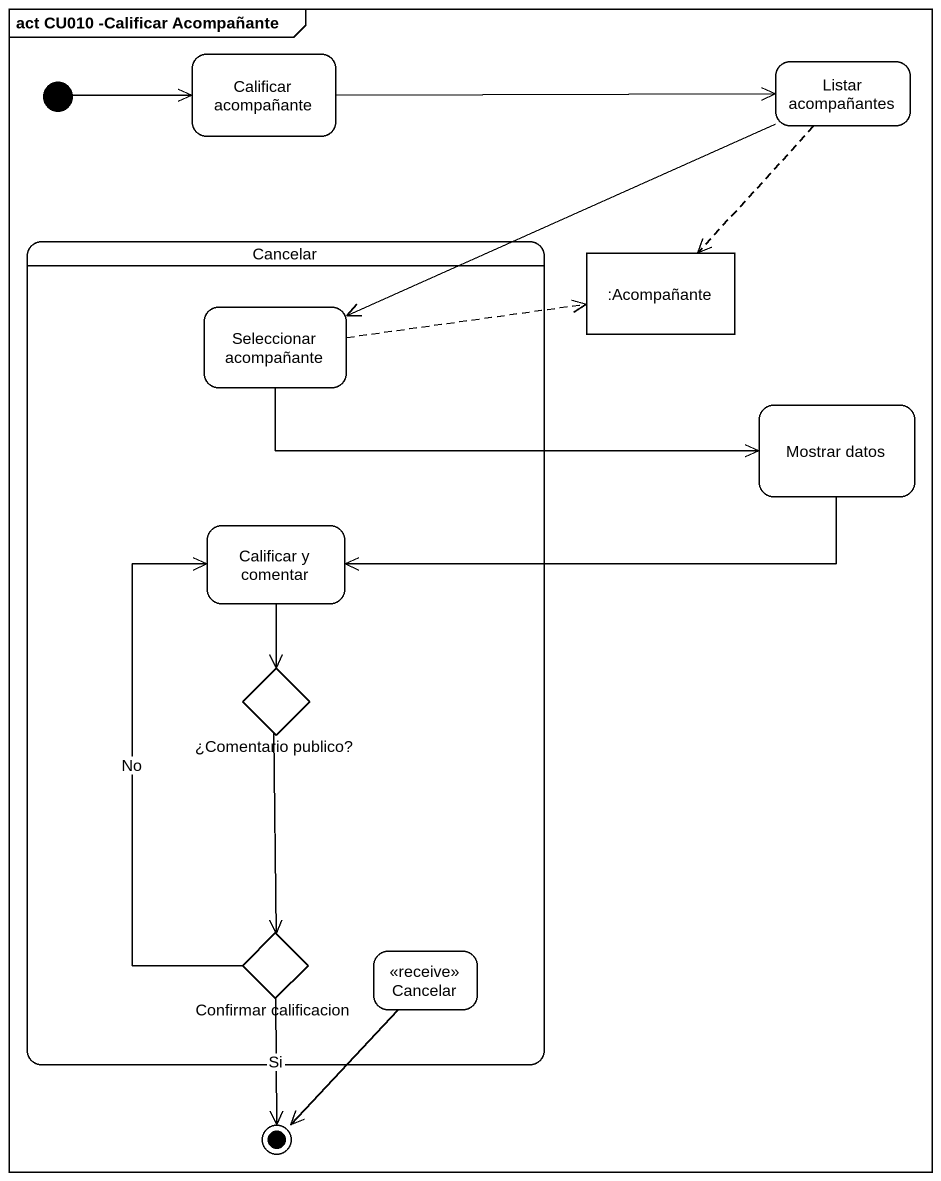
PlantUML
@startuml
mainframe act CU010 -Calificar Acompañante
hide empty description
state "Calificar acompañante" as Calificar_acompañante
state "Listar acompañantes" as Listar_acompañantes
state Cancelar {
  state "Seleccionar acompañante" as Seleccionar_acompañante
  state "Calificar y comentar" as Calificar_y_comentar
  state "¿Comentario publico?" as Comentario_publico <<choice>>
  state "Confirmar calificacion" as Confirmar_calificacion <<choice>>
  state "Cancelar" as Cancelar_2 <<receive>>
}
state ":Acompañante" as Acompañante <<object>>
state "Mostrar datos" as Mostrar_datos
state final1 <<end>>
[*] -right-> Calificar_acompañante
Calificar_acompañante -right-> Listar_acompañantes
Listar_acompañantes -[dashed]-> Acompañante
Listar_acompañantes -left-> Seleccionar_acompañante
Seleccionar_acompañante -right[dashed]-> Acompañante
Seleccionar_acompañante -right-> Mostrar_datos
Mostrar_datos -left-> Calificar_y_comentar
Calificar_y_comentar --> Comentario_publico
Comentario_publico --> Confirmar_calificacion
Confirmar_calificacion -up-> Calificar_y_comentar : No
Confirmar_calificacion --> final1 : Si
Cancelar_2 --> final1
@enduml
